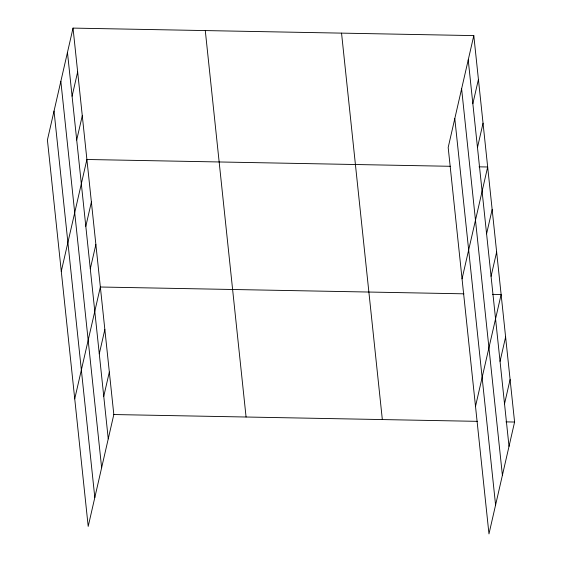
<?xml version="1.0" encoding="UTF-8"?>
<svg xmlns="http://www.w3.org/2000/svg" width="562" height="562" viewBox="0 0 562 562"><rect width="100%" height="100%" fill="white"/><g stroke="black" fill="none" stroke-linecap="round" stroke-linejoin="round"><path stroke-width="0.84" d="M73.032 28.1L47.412 139.959L88.199 526.397L113.819 414.538L73.032 28.1L473.801 35.603L514.588 422.041L488.968 533.9L448.181 147.462L473.801 35.603M72.084 96.214L77.654 71.894M76.706 140.015L82.277 115.695M61.279 271.348L86.899 159.489L450.499 166.296M85.817 226.317L91.388 201.997M90.299 268.826L95.87 244.505M74.739 398.872L100.359 287.013L463.959 293.821M99.277 353.842L104.848 329.522M103.759 396.351L109.33 372.03M472.853 103.717L478.424 79.404M477.475 147.518L483.046 123.197M462.048 278.85L487.668 166.991L479.028 166.83M486.587 233.82L492.157 209.5M491.069 276.328L496.639 252.008M475.508 406.375L501.128 294.516L492.481 294.355M500.047 361.345L505.61 337.024M504.528 403.853L510.099 379.533M113.819 414.538L477.419 421.345M505.941 421.879L514.588 422.041M468.23 59.923L509.017 446.361M461.613 88.81L502.4 475.248M454.798 118.575L495.586 505.013M341.548 33.13L382.336 419.561M205.285 30.58L246.072 417.011M67.461 52.421L108.248 438.859M60.844 81.307L101.631 467.746M54.029 111.072L94.816 497.511"/></g></svg>
